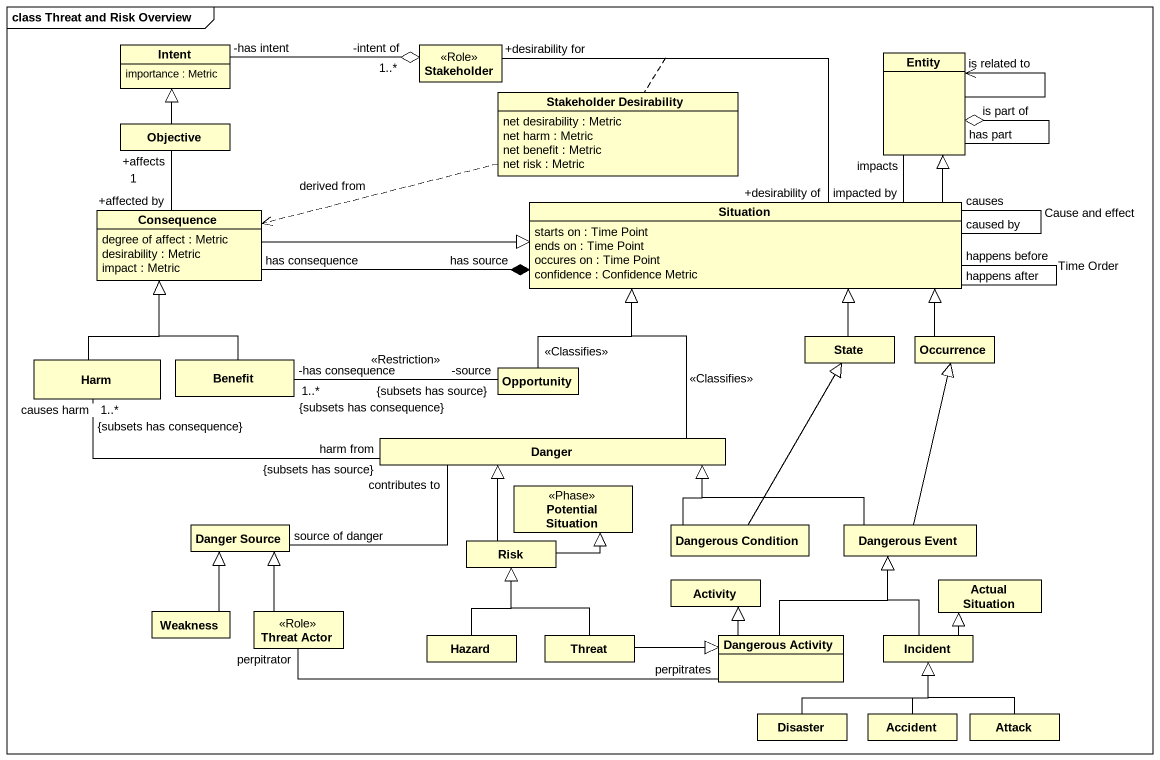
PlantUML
@startuml
mainframe class Threat and Risk Overview
hide circle
hide empty members
class Intent {
  importance : Metric
}
class Stakeholder <<Role>>
class "Entity" as Entity_
class "Stakeholder Desirability" as Stakeholder_Desirability {
  net desirability : Metric
  net harm : Metric
  net benefit : Metric
  net risk : Metric
}
class Objective
class Consequence {
  degree of affect : Metric
  desirability : Metric
  impact : Metric
}
class Situation {
  starts on : Time Point
  ends on : Time Point
  occures on : Time Point
  confidence : Confidence Metric
}
class Harm
class Benefit
class Opportunity
class "State" as State_
class Occurrence
class Danger
class "Potential Situation" as Potential_Situation <<Phase>>
class "Danger Source" as Danger_Source
class Risk
class "Dangerous Condition" as Dangerous_Condition
class "Dangerous Event" as Dangerous_Event
class Weakness
class "Threat Actor" as Threat_Actor <<Role>>
class Activity
class "Actual Situation" as Actual_Situation
class Hazard
class Threat
class "Dangerous Activity" as Dangerous_Activity
class Incident
class Disaster
class Accident
class Attack
Stakeholder "-intent of\n1..*" o-left- "-has intent" Intent
Stakeholder "+desirability for" -- "+desirability of" Situation
(Stakeholder, Situation) .. Stakeholder_Desirability
Entity_ --> "is related to" Entity_
Entity_ "is part of" o-- "has part" Entity_
Stakeholder_Desirability .left.> Consequence : derived from
Objective -up-|> Intent
Consequence "+affected by" -up- "+affects\n1" Objective
Consequence -right-|> Situation
Situation "impacted by" -up- "impacts" Entity_
Situation -up-|> Entity_
Situation "has source" *-left- "has consequence" Consequence
Situation "happens before" -- "happens after" Situation : Time Order
Situation "causes" -- "caused by" Situation : Cause and effect
Harm -up-|> Consequence
Benefit -up-|> Consequence
Opportunity -up-|> Situation : <<Classifies>>
Opportunity "-source\n{subsets has source}" -left- "-has consequence\n1..*\n{subsets has consequence}" Benefit : <<Restriction>>
State_ -up-|> Situation
Occurrence -left-|> Situation
Danger -up-|> Situation : <<Classifies>>
Danger "harm from\n{subsets has source}" -left- "causes harm\n1..*\n{subsets has consequence}" Harm
Danger "contributes to" -left- "source of danger" Danger_Source
Risk -up-|> Danger
Risk -up-|> Potential_Situation
Dangerous_Condition -up-|> State_
Dangerous_Condition -left-|> Danger
Dangerous_Event -up-|> Occurrence
Dangerous_Event -left-|> Danger
Weakness -up-|> Danger_Source
Threat_Actor -up-|> Danger_Source
Threat_Actor "perpitrator" -right- "perpitrates" Dangerous_Activity
Hazard -up-|> Risk
Threat -up-|> Risk
Threat -right-|> Dangerous_Activity
Dangerous_Activity -up-|> Dangerous_Event
Dangerous_Activity -up-|> Activity
Incident -up-|> Dangerous_Event
Incident -up-|> Actual_Situation
Disaster -up-|> Incident
Accident -up-|> Incident
Attack -up-|> Incident
@enduml
